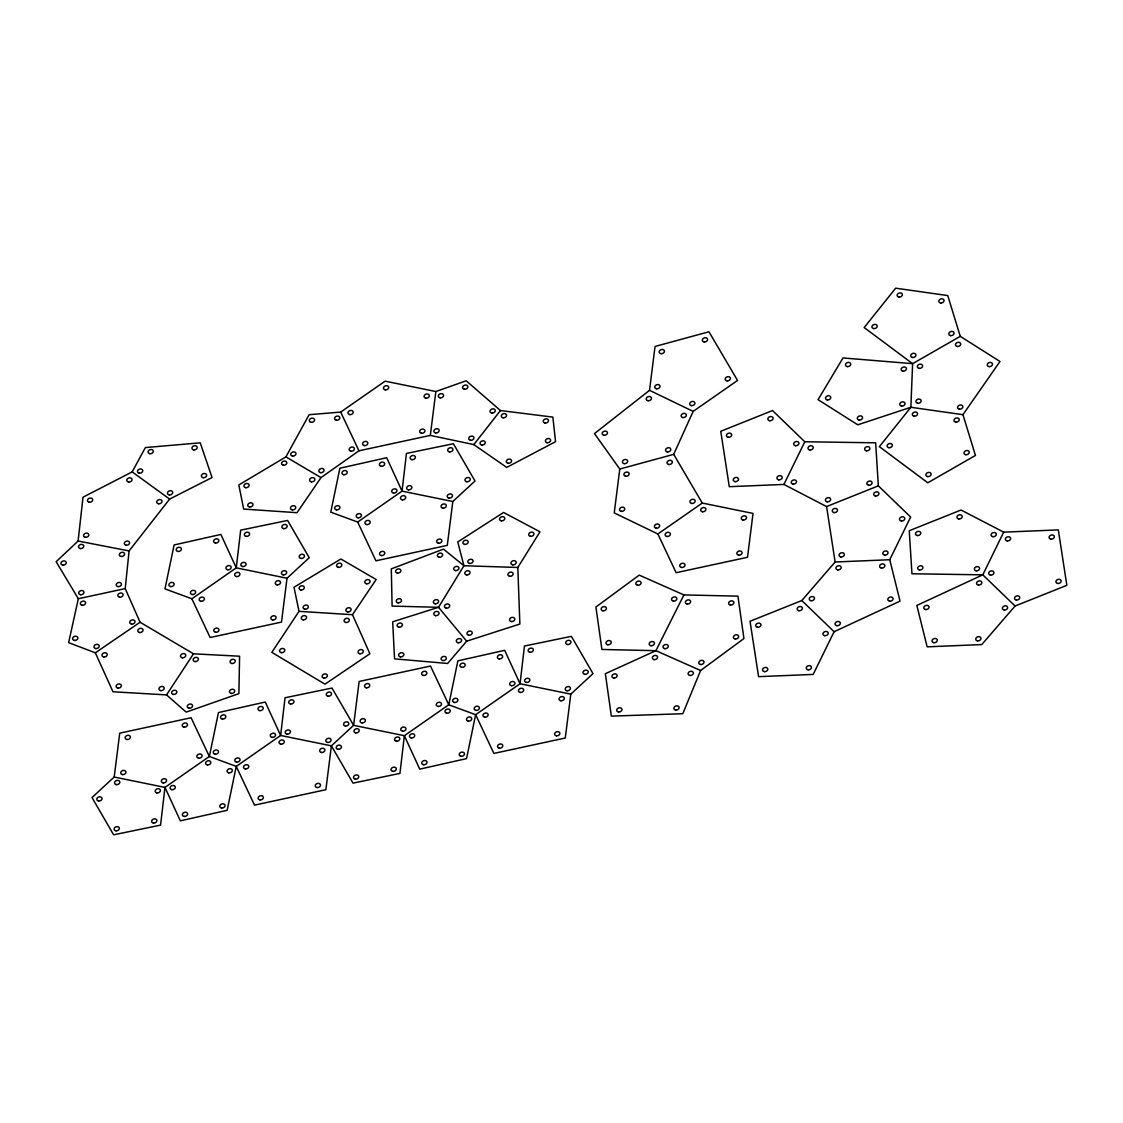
<?xml version="1.0" encoding="UTF-8"?>
<svg xmlns="http://www.w3.org/2000/svg" width="1123" height="1123" viewBox="0 0 1123 1123"><rect width="100%" height="100%" fill="white"/><g stroke="black" fill="none" stroke-linecap="round" stroke-linejoin="round"><path stroke-width="1.5" d="M125.215 588.606L129.089 550.93L169.629 499.075L212.05 477.542L200.231 442.827L145.386 447.572L132.163 471.899L83.018 497.194L78.105 541.033L56.15 561.711L78.343 598.727L68.629 642.637L95.329 652.814L113.002 691.768L166.541 694.898L186.179 712.122L238.89 693.635L239.592 656.225L193.493 653.811L140.08 622.24L125.215 588.606L78.343 598.727M114.209 777.032L119.726 733.165L191.092 717.751L209.355 756.481L236.251 766.391L254.514 805.121L325.881 789.708L331.397 745.84L353.605 725.332L359.135 681.464L430.502 666.051L448.765 704.781L475.647 714.691L493.909 753.421L565.276 738.008L570.807 694.14L593 673.632L571.382 636.348L524.455 646.048L520.047 683.767L475.647 714.691L466.536 758.615L419.735 769.143L404.364 735.705L353.605 725.332L331.973 688.048L285.045 697.762L280.638 735.467L236.251 766.391L227.141 810.315L180.34 820.843L164.969 787.405L114.209 777.032L92.002 797.541L113.634 834.824L160.561 825.11L164.969 787.405L209.355 756.481L218.466 712.558L265.267 702.029L280.638 735.467L331.397 745.84L353.029 783.124L399.956 773.41L404.364 735.705L448.765 704.781L457.875 660.857L504.676 650.329L520.047 683.767L570.807 694.14M287.025 578.233L281.494 622.1L210.127 637.513L191.879 598.784L164.983 588.887L174.093 544.964L220.894 534.436L236.265 567.859L287.025 578.233L309.232 557.724L287.6 520.44L240.673 530.154L236.265 567.859L191.879 598.784M430.32 435.401L435.85 391.534L466.185 380.781L500.451 410.541L552.867 417.11L555.562 441.704L506.698 467.407L473.822 444.596L430.32 435.401L358.953 450.814L320.981 477.612L297.048 512.692L243.663 509.07L238.848 484.925L285.916 456.879L309.106 414.71L340.69 412.085L385.091 381.16L435.85 391.534M452.808 501.518L447.291 545.385L375.924 560.798L357.661 522.055L330.766 512.158L339.876 468.235L386.677 457.707L402.048 491.13L452.808 501.518L475.015 480.995L453.383 443.725L406.456 453.425L402.048 491.13L357.661 522.055M619.77 469.035L673.688 454.352L693.158 411.383L737.544 380.458L708.964 331.762L655.046 346.46L649.529 390.327L594.488 433.576L619.77 469.035L614.239 512.916L657.867 533.972L676.13 572.702L747.497 557.289L753.028 513.422L702.268 503.048L657.867 533.972M700.598 670.487L682.798 713.723L611.361 716.123L605.353 673.702L655.916 650.68L683.907 594.923L737.923 596.145L743.931 638.566L700.598 670.487L655.916 650.68L601.914 649.459L595.906 607.024L639.226 575.116L683.907 594.923M804.812 441.76L772.526 410.555L720.755 431.288L729.29 486.694L783.91 484.434L804.812 441.76L875.645 442.813L878.34 485.852L910.641 517.043L889.739 559.731L900.042 601.128L834.094 631.73L813.192 674.418L758.572 676.664L750.038 621.258L801.808 600.538L835.119 561.991L889.739 559.731M1003.695 532.148L982.793 574.836L916.845 605.437L927.149 646.834L981.769 644.574L1015.08 606.027L1066.85 585.308L1058.315 529.902L1003.695 532.148L961.021 510.01L909.251 530.73L911.96 573.769L982.793 574.836L1015.08 606.027M517.815 567.466L539.981 531.811L503.567 512.467L457.763 541.946L463.925 565.739L438.517 607.304L392.685 621.791L394.552 658.864L447.642 663.468L466.663 641.177L519.865 624.051L517.815 567.466L463.925 565.739L443.501 549.119L391.295 568.87L392.109 606.097L438.517 607.304L466.663 641.177M166.541 694.898L193.493 653.811M299.013 611.347L271.822 652.365L324.982 684.174L369.888 653.754L352.482 614.702L376.163 579.524L340.887 559.001L294.001 587.259L299.013 611.347L352.482 614.702M962.944 414.682L999.989 361.48L960.263 336.339L947.756 295.574L895.677 288.176L864.177 327.551L912.606 363.67L910.865 407.284L879.365 446.659L927.795 482.792L975.452 455.447L962.944 414.682L910.865 407.284L857.79 424.803L818.049 399.662L843.008 357.956L912.606 363.67L960.263 336.339M473.822 444.596L500.451 410.541M95.329 652.814L140.08 622.24M783.91 484.434L826.584 506.571L878.34 485.852M78.105 541.033L129.089 550.93M649.529 390.327L693.158 411.383M285.916 456.879L320.981 477.612M132.163 471.899L169.629 499.075M801.808 600.538L834.094 631.73M673.688 454.352L702.268 503.048M340.69 412.085L358.953 450.814M826.584 506.571L835.119 561.991M118.069 586.613A2.681 2.049 -17 0 0 121.41 583.763A2.681 2.049 -17 0 0 117.059 583.216A2.681 2.049 -17 0 0 118.069 586.613M80.575 594.713A2.681 2.049 -17 0 0 83.916 591.863A2.681 2.049 -17 0 0 79.565 591.316A2.681 2.049 -17 0 0 80.575 594.713M62.818 565.094A2.681 2.049 -17 0 0 66.173 562.244A2.681 2.049 -17 0 0 61.807 561.697A2.681 2.049 -17 0 0 62.818 565.094M80.365 548.557A2.681 2.049 -17 0 0 83.72 545.708A2.681 2.049 -17 0 0 79.368 545.16A2.681 2.049 -17 0 0 80.365 548.557M121.158 556.475A2.681 2.049 -17 0 0 124.513 553.611A2.681 2.049 -17 0 0 120.161 553.077A2.681 2.049 -17 0 0 121.158 556.475M231.871 663.482A2.681 2.049 -17 0 0 235.226 660.633A2.681 2.049 -17 0 0 230.875 660.085A2.681 2.049 -17 0 0 231.871 663.482M231.324 693.424A2.681 2.049 -17 0 0 234.679 690.561A2.681 2.049 -17 0 0 230.313 690.027A2.681 2.049 -17 0 0 231.324 693.424M189.141 708.22A2.681 2.049 -17 0 0 192.496 705.356A2.681 2.049 -17 0 0 188.145 704.809A2.681 2.049 -17 0 0 189.141 708.22M173.433 694.435A2.681 2.049 -17 0 0 176.788 691.586A2.681 2.049 -17 0 0 172.423 691.038A2.681 2.049 -17 0 0 173.433 694.435M194.995 661.559A2.681 2.049 -17 0 0 198.35 658.71A2.681 2.049 -17 0 0 193.984 658.162A2.681 2.049 -17 0 0 194.995 661.559M126.169 545.231A2.681 2.049 -17 0 0 129.524 542.381A2.681 2.049 -17 0 0 125.158 541.833A2.681 2.049 -17 0 0 126.169 545.231M85.376 537.313A2.681 2.049 -17 0 0 88.731 534.464A2.681 2.049 -17 0 0 84.365 533.916A2.681 2.049 -17 0 0 85.376 537.313M89.307 502.248A2.681 2.049 -17 0 0 92.662 499.398A2.681 2.049 -17 0 0 88.296 498.851A2.681 2.049 -17 0 0 89.307 502.248M128.626 482.006A2.681 2.049 -17 0 0 131.981 479.156A2.681 2.049 -17 0 0 127.615 478.609A2.681 2.049 -17 0 0 128.626 482.006M158.61 503.75A2.681 2.049 -17 0 0 161.965 500.9A2.681 2.049 -17 0 0 157.599 500.353A2.681 2.049 -17 0 0 158.61 503.75M131.588 624.079A2.681 2.049 -17 0 0 134.942 621.23A2.681 2.049 -17 0 0 130.577 620.682A2.681 2.049 -17 0 0 131.588 624.079M95.778 648.533A2.681 2.049 -17 0 0 99.133 645.683A2.681 2.049 -17 0 0 94.781 645.135A2.681 2.049 -17 0 0 95.778 648.533M74.427 640.405A2.681 2.049 -17 0 0 77.782 637.541A2.681 2.049 -17 0 0 73.416 637.008A2.681 2.049 -17 0 0 74.427 640.405M82.19 605.269A2.681 2.049 -17 0 0 85.545 602.419A2.681 2.049 -17 0 0 81.193 601.872A2.681 2.049 -17 0 0 82.19 605.269M119.684 597.169A2.681 2.049 -17 0 0 123.039 594.32A2.681 2.049 -17 0 0 118.687 593.772A2.681 2.049 -17 0 0 119.684 597.169M182.347 657.755A2.681 2.049 -17 0 0 185.702 654.891A2.681 2.049 -17 0 0 181.336 654.358A2.681 2.049 -17 0 0 182.347 657.755M160.786 690.631A2.681 2.049 -17 0 0 164.14 687.767A2.681 2.049 -17 0 0 159.775 687.234A2.681 2.049 -17 0 0 160.786 690.631M117.957 688.118A2.681 2.049 -17 0 0 121.312 685.269A2.681 2.049 -17 0 0 116.96 684.721A2.681 2.049 -17 0 0 117.957 688.118M103.821 656.955A2.681 2.049 -17 0 0 107.176 654.105A2.681 2.049 -17 0 0 102.811 653.558A2.681 2.049 -17 0 0 103.821 656.955M139.617 632.502A2.681 2.049 -17 0 0 142.972 629.638A2.681 2.049 -17 0 0 138.62 629.105A2.681 2.049 -17 0 0 139.617 632.502M139.322 473.162A2.681 2.049 -17 0 0 142.677 470.298A2.681 2.049 -17 0 0 138.311 469.751A2.681 2.049 -17 0 0 139.322 473.162M149.906 453.692A2.681 2.049 -17 0 0 153.261 450.842A2.681 2.049 -17 0 0 148.91 450.295A2.681 2.049 -17 0 0 149.906 453.692M193.788 449.902A2.681 2.049 -17 0 0 197.143 447.052A2.681 2.049 -17 0 0 192.777 446.505A2.681 2.049 -17 0 0 193.788 449.902M203.235 477.682A2.681 2.049 -17 0 0 206.59 474.818A2.681 2.049 -17 0 0 202.224 474.271A2.681 2.049 -17 0 0 203.235 477.682M169.306 494.906A2.681 2.049 -17 0 0 172.661 492.042A2.681 2.049 -17 0 0 168.296 491.495A2.681 2.049 -17 0 0 169.306 494.906M435.738 432.916A2.681 2.049 -17 0 0 439.093 430.067A2.681 2.049 -17 0 0 434.727 429.519A2.681 2.049 -17 0 0 435.738 432.916M440.16 397.823A2.681 2.049 -17 0 0 443.515 394.973A2.681 2.049 -17 0 0 439.149 394.426A2.681 2.049 -17 0 0 440.16 397.823M464.431 389.218A2.681 2.049 -17 0 0 467.786 386.368A2.681 2.049 -17 0 0 463.42 385.821A2.681 2.049 -17 0 0 464.431 389.218M491.846 413.025A2.681 2.049 -17 0 0 495.201 410.176A2.681 2.049 -17 0 0 490.849 409.628A2.681 2.049 -17 0 0 491.846 413.025M470.551 440.272A2.681 2.049 -17 0 0 473.892 437.423A2.681 2.049 -17 0 0 469.54 436.875A2.681 2.049 -17 0 0 470.551 440.272M508.143 463.266A2.681 2.049 -17 0 0 511.498 460.416A2.681 2.049 -17 0 0 507.147 459.869A2.681 2.049 -17 0 0 508.143 463.266M481.851 445.017A2.681 2.049 -17 0 0 485.206 442.167A2.681 2.049 -17 0 0 480.855 441.62A2.681 2.049 -17 0 0 481.851 445.017M503.16 417.77A2.681 2.049 -17 0 0 506.515 414.92A2.681 2.049 -17 0 0 502.149 414.373A2.681 2.049 -17 0 0 503.16 417.77M545.076 423.02A2.681 2.049 -17 0 0 548.431 420.17A2.681 2.049 -17 0 0 544.079 419.623A2.681 2.049 -17 0 0 545.076 423.02M547.238 442.701A2.681 2.049 -17 0 0 550.593 439.851A2.681 2.049 -17 0 0 546.241 439.304A2.681 2.049 -17 0 0 547.238 442.701M320.631 472.657A2.681 2.049 -17 0 0 323.986 469.793A2.681 2.049 -17 0 0 319.634 469.26A2.681 2.049 -17 0 0 320.631 472.657M292.57 456.064A2.681 2.049 -17 0 0 295.925 453.215A2.681 2.049 -17 0 0 291.573 452.667A2.681 2.049 -17 0 0 292.57 456.064M311.127 422.332A2.681 2.049 -17 0 0 314.482 419.483A2.681 2.049 -17 0 0 310.116 418.935A2.681 2.049 -17 0 0 311.127 422.332M336.395 420.241A2.681 2.049 -17 0 0 339.75 417.377A2.681 2.049 -17 0 0 335.398 416.844A2.681 2.049 -17 0 0 336.395 420.241M351.008 451.221A2.681 2.049 -17 0 0 354.363 448.372A2.681 2.049 -17 0 0 349.997 447.824A2.681 2.049 -17 0 0 351.008 451.221M292.317 509.884A2.681 2.049 -17 0 0 295.672 507.02A2.681 2.049 -17 0 0 291.306 506.487A2.681 2.049 -17 0 0 292.317 509.884M249.601 506.978A2.681 2.049 -17 0 0 252.956 504.129A2.681 2.049 -17 0 0 248.604 503.581A2.681 2.049 -17 0 0 249.601 506.978M245.755 487.677A2.681 2.049 -17 0 0 249.095 484.813A2.681 2.049 -17 0 0 244.744 484.266A2.681 2.049 -17 0 0 245.755 487.677M283.403 465.231A2.681 2.049 -17 0 0 286.758 462.381A2.681 2.049 -17 0 0 282.406 461.834A2.681 2.049 -17 0 0 283.403 465.231M311.464 481.809A2.681 2.049 -17 0 0 314.819 478.959A2.681 2.049 -17 0 0 310.453 478.412A2.681 2.049 -17 0 0 311.464 481.809M364.414 445.578A2.681 2.049 -17 0 0 367.768 442.729A2.681 2.049 -17 0 0 363.417 442.181A2.681 2.049 -17 0 0 364.414 445.578M349.8 414.598A2.681 2.049 -17 0 0 353.155 411.734A2.681 2.049 -17 0 0 348.804 411.2A2.681 2.049 -17 0 0 349.8 414.598M385.315 389.849A2.681 2.049 -17 0 0 388.67 387A2.681 2.049 -17 0 0 384.319 386.452A2.681 2.049 -17 0 0 385.315 389.849M425.926 398.16A2.681 2.049 -17 0 0 429.281 395.296A2.681 2.049 -17 0 0 424.929 394.749A2.681 2.049 -17 0 0 425.926 398.16M421.504 433.253A2.681 2.049 -17 0 0 424.859 430.39A2.681 2.049 -17 0 0 420.507 429.842A2.681 2.049 -17 0 0 421.504 433.253M366.772 524.567A2.681 2.049 -17 0 0 370.127 521.718A2.681 2.049 -17 0 0 365.775 521.17A2.681 2.049 -17 0 0 366.772 524.567M402.287 499.833A2.681 2.049 -17 0 0 405.642 496.97A2.681 2.049 -17 0 0 401.29 496.436A2.681 2.049 -17 0 0 402.287 499.833M442.897 508.129A2.681 2.049 -17 0 0 446.252 505.28A2.681 2.049 -17 0 0 441.901 504.732A2.681 2.049 -17 0 0 442.897 508.129M438.475 543.223A2.681 2.049 -17 0 0 441.83 540.374A2.681 2.049 -17 0 0 437.479 539.826A2.681 2.049 -17 0 0 438.475 543.223M381.385 555.548A2.681 2.049 -17 0 0 384.74 552.698A2.681 2.049 -17 0 0 380.374 552.151A2.681 2.049 -17 0 0 381.385 555.548M336.507 509.856A2.681 2.049 -17 0 0 339.862 507.006A2.681 2.049 -17 0 0 335.51 506.459A2.681 2.049 -17 0 0 336.507 509.856M343.806 474.72A2.681 2.049 -17 0 0 347.161 471.871A2.681 2.049 -17 0 0 342.796 471.323A2.681 2.049 -17 0 0 343.806 474.72M381.244 466.298A2.681 2.049 -17 0 0 384.599 463.448A2.681 2.049 -17 0 0 380.234 462.901A2.681 2.049 -17 0 0 381.244 466.298M393.541 493.039A2.681 2.049 -17 0 0 396.896 490.19A2.681 2.049 -17 0 0 392.545 489.642A2.681 2.049 -17 0 0 393.541 493.039M358.026 517.787A2.681 2.049 -17 0 0 361.381 514.938A2.681 2.049 -17 0 0 357.03 514.39A2.681 2.049 -17 0 0 358.026 517.787M411.973 459.658A2.681 2.049 -17 0 0 415.328 456.808A2.681 2.049 -17 0 0 410.976 456.261A2.681 2.049 -17 0 0 411.973 459.658M449.523 451.895A2.681 2.049 -17 0 0 452.878 449.032A2.681 2.049 -17 0 0 448.512 448.498A2.681 2.049 -17 0 0 449.523 451.895M466.817 481.725A2.681 2.049 -17 0 0 470.172 478.861A2.681 2.049 -17 0 0 465.82 478.314A2.681 2.049 -17 0 0 466.817 481.725M449.06 498.121A2.681 2.049 -17 0 0 452.415 495.271A2.681 2.049 -17 0 0 448.049 494.724A2.681 2.049 -17 0 0 449.06 498.121M408.449 489.825A2.681 2.049 -17 0 0 411.804 486.975A2.681 2.049 -17 0 0 407.452 486.427A2.681 2.049 -17 0 0 408.449 489.825M215.097 754.193A2.681 2.049 -17 0 0 218.452 751.329A2.681 2.049 -17 0 0 214.1 750.796A2.681 2.049 -17 0 0 215.097 754.193M222.396 719.057A2.681 2.049 -17 0 0 225.751 716.193A2.681 2.049 -17 0 0 221.385 715.646A2.681 2.049 -17 0 0 222.396 719.057M259.834 710.62A2.681 2.049 -17 0 0 263.189 707.771A2.681 2.049 -17 0 0 258.823 707.223A2.681 2.049 -17 0 0 259.834 710.62M272.131 737.376A2.681 2.049 -17 0 0 275.486 734.526A2.681 2.049 -17 0 0 271.12 733.979A2.681 2.049 -17 0 0 272.131 737.376M236.616 762.11A2.681 2.049 -17 0 0 239.971 759.26A2.681 2.049 -17 0 0 235.605 758.713A2.681 2.049 -17 0 0 236.616 762.11M317.065 787.546A2.681 2.049 -17 0 0 320.42 784.696A2.681 2.049 -17 0 0 316.054 784.149A2.681 2.049 -17 0 0 317.065 787.546M259.974 799.885A2.681 2.049 -17 0 0 263.329 797.021A2.681 2.049 -17 0 0 258.964 796.488A2.681 2.049 -17 0 0 259.974 799.885M245.361 768.904A2.681 2.049 -17 0 0 248.716 766.04A2.681 2.049 -17 0 0 244.365 765.493A2.681 2.049 -17 0 0 245.361 768.904M280.876 744.156A2.681 2.049 -17 0 0 284.231 741.306A2.681 2.049 -17 0 0 279.88 740.759A2.681 2.049 -17 0 0 280.876 744.156M321.487 752.452A2.681 2.049 -17 0 0 324.842 749.603A2.681 2.049 -17 0 0 320.476 749.055A2.681 2.049 -17 0 0 321.487 752.452M122.547 774.589A2.681 2.049 -17 0 0 125.902 771.726A2.681 2.049 -17 0 0 121.551 771.192A2.681 2.049 -17 0 0 122.547 774.589M126.983 739.495A2.681 2.049 -17 0 0 130.324 736.632A2.681 2.049 -17 0 0 125.973 736.084A2.681 2.049 -17 0 0 126.983 739.495M184.074 727.157A2.681 2.049 -17 0 0 187.429 724.307A2.681 2.049 -17 0 0 183.063 723.759A2.681 2.049 -17 0 0 184.074 727.157M198.673 758.151A2.681 2.049 -17 0 0 202.028 755.288A2.681 2.049 -17 0 0 197.676 754.74A2.681 2.049 -17 0 0 198.673 758.151M163.158 782.885A2.681 2.049 -17 0 0 166.513 780.036A2.681 2.049 -17 0 0 162.161 779.488A2.681 2.049 -17 0 0 163.158 782.885M153.472 823.061A2.681 2.049 -17 0 0 156.827 820.197A2.681 2.049 -17 0 0 152.475 819.65A2.681 2.049 -17 0 0 153.472 823.061M115.936 830.823A2.681 2.049 -17 0 0 119.291 827.974A2.681 2.049 -17 0 0 114.925 827.426A2.681 2.049 -17 0 0 115.936 830.823M98.627 800.994A2.681 2.049 -17 0 0 101.982 798.144A2.681 2.049 -17 0 0 97.631 797.597A2.681 2.049 -17 0 0 98.627 800.994M116.399 784.584A2.681 2.049 -17 0 0 119.754 781.734A2.681 2.049 -17 0 0 115.388 781.187A2.681 2.049 -17 0 0 116.399 784.584M156.995 792.894A2.681 2.049 -17 0 0 160.35 790.03A2.681 2.049 -17 0 0 155.999 789.483A2.681 2.049 -17 0 0 156.995 792.894M287.039 734.161A2.681 2.049 -17 0 0 290.394 731.298A2.681 2.049 -17 0 0 286.028 730.75A2.681 2.049 -17 0 0 287.039 734.161M290.562 703.995A2.681 2.049 -17 0 0 293.917 701.131A2.681 2.049 -17 0 0 289.566 700.584A2.681 2.049 -17 0 0 290.562 703.995M328.098 696.218A2.681 2.049 -17 0 0 331.453 693.368A2.681 2.049 -17 0 0 327.102 692.821A2.681 2.049 -17 0 0 328.098 696.218M345.407 726.048A2.681 2.049 -17 0 0 348.762 723.198A2.681 2.049 -17 0 0 344.41 722.65A2.681 2.049 -17 0 0 345.407 726.048M327.649 742.457A2.681 2.049 -17 0 0 331.004 739.594A2.681 2.049 -17 0 0 326.639 739.06A2.681 2.049 -17 0 0 327.649 742.457M221.652 807.999A2.681 2.049 -17 0 0 225.007 805.135A2.681 2.049 -17 0 0 220.641 804.587A2.681 2.049 -17 0 0 221.652 807.999M184.214 816.421A2.681 2.049 -17 0 0 187.555 813.557A2.681 2.049 -17 0 0 183.203 813.024A2.681 2.049 -17 0 0 184.214 816.421M171.903 789.666A2.681 2.049 -17 0 0 175.258 786.816A2.681 2.049 -17 0 0 170.907 786.268A2.681 2.049 -17 0 0 171.903 789.666M207.418 764.931A2.681 2.049 -17 0 0 210.773 762.068A2.681 2.049 -17 0 0 206.421 761.534A2.681 2.049 -17 0 0 207.418 764.931M228.938 772.849A2.681 2.049 -17 0 0 232.293 769.999A2.681 2.049 -17 0 0 227.941 769.452A2.681 2.049 -17 0 0 228.938 772.849M392.882 771.347A2.681 2.049 -17 0 0 396.237 768.497A2.681 2.049 -17 0 0 391.871 767.95A2.681 2.049 -17 0 0 392.882 771.347M355.331 779.123A2.681 2.049 -17 0 0 358.686 776.26A2.681 2.049 -17 0 0 354.335 775.726A2.681 2.049 -17 0 0 355.331 779.123M338.037 749.294A2.681 2.049 -17 0 0 341.392 746.444A2.681 2.049 -17 0 0 337.026 745.897A2.681 2.049 -17 0 0 338.037 749.294M355.794 732.884A2.681 2.049 -17 0 0 359.149 730.034A2.681 2.049 -17 0 0 354.798 729.487A2.681 2.049 -17 0 0 355.794 732.884M396.405 741.18A2.681 2.049 -17 0 0 399.76 738.33A2.681 2.049 -17 0 0 395.394 737.783A2.681 2.049 -17 0 0 396.405 741.18M526.434 682.447A2.681 2.049 -17 0 0 529.789 679.597A2.681 2.049 -17 0 0 525.438 679.05A2.681 2.049 -17 0 0 526.434 682.447M529.958 652.281A2.681 2.049 -17 0 0 533.313 649.431A2.681 2.049 -17 0 0 528.961 648.883A2.681 2.049 -17 0 0 529.958 652.281M567.508 644.518A2.681 2.049 -17 0 0 570.863 641.668A2.681 2.049 -17 0 0 566.497 641.121A2.681 2.049 -17 0 0 567.508 644.518M584.802 674.347A2.681 2.049 -17 0 0 588.157 671.484A2.681 2.049 -17 0 0 583.806 670.936A2.681 2.049 -17 0 0 584.802 674.347M567.045 690.743A2.681 2.049 -17 0 0 570.4 687.894A2.681 2.049 -17 0 0 566.048 687.346A2.681 2.049 -17 0 0 567.045 690.743M556.461 735.846A2.681 2.049 -17 0 0 559.816 732.996A2.681 2.049 -17 0 0 555.464 732.449A2.681 2.049 -17 0 0 556.461 735.846M499.37 748.185A2.681 2.049 -17 0 0 502.725 745.321A2.681 2.049 -17 0 0 498.373 744.774A2.681 2.049 -17 0 0 499.37 748.185M484.757 717.19A2.681 2.049 -17 0 0 488.112 714.34A2.681 2.049 -17 0 0 483.76 713.793A2.681 2.049 -17 0 0 484.757 717.19M520.272 692.456A2.681 2.049 -17 0 0 523.627 689.592A2.681 2.049 -17 0 0 519.275 689.059A2.681 2.049 -17 0 0 520.272 692.456M560.882 700.752A2.681 2.049 -17 0 0 564.237 697.902A2.681 2.049 -17 0 0 559.886 697.355A2.681 2.049 -17 0 0 560.882 700.752M461.048 756.284A2.681 2.049 -17 0 0 464.403 753.435A2.681 2.049 -17 0 0 460.051 752.887A2.681 2.049 -17 0 0 461.048 756.284M423.61 764.707A2.681 2.049 -17 0 0 426.965 761.857A2.681 2.049 -17 0 0 422.599 761.31A2.681 2.049 -17 0 0 423.61 764.707M411.313 737.965A2.681 2.049 -17 0 0 414.668 735.116A2.681 2.049 -17 0 0 410.302 734.568A2.681 2.049 -17 0 0 411.313 737.965M446.828 713.231A2.681 2.049 -17 0 0 450.183 710.368A2.681 2.049 -17 0 0 445.817 709.82A2.681 2.049 -17 0 0 446.828 713.231M468.333 721.148A2.681 2.049 -17 0 0 471.688 718.299A2.681 2.049 -17 0 0 467.336 717.751A2.681 2.049 -17 0 0 468.333 721.148M454.506 702.479A2.681 2.049 -17 0 0 457.861 699.629A2.681 2.049 -17 0 0 453.495 699.082A2.681 2.049 -17 0 0 454.506 702.479M461.792 667.343A2.681 2.049 -17 0 0 465.147 664.493A2.681 2.049 -17 0 0 460.781 663.946A2.681 2.049 -17 0 0 461.792 667.343M499.23 658.92A2.681 2.049 -17 0 0 502.585 656.071A2.681 2.049 -17 0 0 498.233 655.523A2.681 2.049 -17 0 0 499.23 658.92M511.526 685.676A2.681 2.049 -17 0 0 514.881 682.812A2.681 2.049 -17 0 0 510.53 682.265A2.681 2.049 -17 0 0 511.526 685.676M476.012 710.41A2.681 2.049 -17 0 0 479.367 707.56A2.681 2.049 -17 0 0 475.015 707.013A2.681 2.049 -17 0 0 476.012 710.41M361.957 722.875A2.681 2.049 -17 0 0 365.312 720.025A2.681 2.049 -17 0 0 360.946 719.478A2.681 2.049 -17 0 0 361.957 722.875M366.379 687.781A2.681 2.049 -17 0 0 369.734 684.932A2.681 2.049 -17 0 0 365.368 684.384A2.681 2.049 -17 0 0 366.379 687.781M423.469 675.456A2.681 2.049 -17 0 0 426.824 672.607A2.681 2.049 -17 0 0 422.459 672.059A2.681 2.049 -17 0 0 423.469 675.456M438.082 706.437A2.681 2.049 -17 0 0 441.437 703.588A2.681 2.049 -17 0 0 437.072 703.04A2.681 2.049 -17 0 0 438.082 706.437M402.567 731.185A2.681 2.049 -17 0 0 405.922 728.322A2.681 2.049 -17 0 0 401.557 727.788A2.681 2.049 -17 0 0 402.567 731.185M398.075 602.854A2.681 2.049 -17 0 0 401.43 600.005A2.681 2.049 -17 0 0 397.079 599.457A2.681 2.049 -17 0 0 398.075 602.854M397.43 573.067A2.681 2.049 -17 0 0 400.785 570.217A2.681 2.049 -17 0 0 396.433 569.67A2.681 2.049 -17 0 0 397.43 573.067M439.191 557.261A2.681 2.049 -17 0 0 442.546 554.411A2.681 2.049 -17 0 0 438.195 553.864A2.681 2.049 -17 0 0 439.191 557.261M455.531 570.568A2.681 2.049 -17 0 0 458.886 567.705A2.681 2.049 -17 0 0 454.534 567.157A2.681 2.049 -17 0 0 455.531 570.568M435.205 603.823A2.681 2.049 -17 0 0 438.56 600.959A2.681 2.049 -17 0 0 434.208 600.412A2.681 2.049 -17 0 0 435.205 603.823M442.939 660.563A2.681 2.049 -17 0 0 446.28 657.713A2.681 2.049 -17 0 0 441.929 657.166A2.681 2.049 -17 0 0 442.939 660.563M400.462 656.885A2.681 2.049 -17 0 0 403.817 654.021A2.681 2.049 -17 0 0 399.465 653.474A2.681 2.049 -17 0 0 400.462 656.885M398.96 627.224A2.681 2.049 -17 0 0 402.315 624.36A2.681 2.049 -17 0 0 397.963 623.812A2.681 2.049 -17 0 0 398.96 627.224M435.626 615.643A2.681 2.049 -17 0 0 438.981 612.779A2.681 2.049 -17 0 0 434.629 612.232A2.681 2.049 -17 0 0 435.626 615.643M458.142 642.735A2.681 2.049 -17 0 0 461.497 639.871A2.681 2.049 -17 0 0 457.145 639.338A2.681 2.049 -17 0 0 458.142 642.735M501.391 520.833A2.681 2.049 -17 0 0 504.746 517.984A2.681 2.049 -17 0 0 500.395 517.436A2.681 2.049 -17 0 0 501.391 520.833M530.519 536.317A2.681 2.049 -17 0 0 533.874 533.453A2.681 2.049 -17 0 0 529.523 532.92A2.681 2.049 -17 0 0 530.519 536.317M512.79 564.841A2.681 2.049 -17 0 0 516.145 561.977A2.681 2.049 -17 0 0 511.793 561.43A2.681 2.049 -17 0 0 512.79 564.841M469.681 563.451A2.681 2.049 -17 0 0 473.036 560.602A2.681 2.049 -17 0 0 468.684 560.054A2.681 2.049 -17 0 0 469.681 563.451M464.754 544.416A2.681 2.049 -17 0 0 468.109 541.567A2.681 2.049 -17 0 0 463.743 541.019A2.681 2.049 -17 0 0 464.754 544.416M511.386 621.552A2.681 2.049 -17 0 0 514.741 618.703A2.681 2.049 -17 0 0 510.375 618.155A2.681 2.049 -17 0 0 511.386 621.552M468.81 635.253A2.681 2.049 -17 0 0 472.165 632.403A2.681 2.049 -17 0 0 467.814 631.856A2.681 2.049 -17 0 0 468.81 635.253M446.308 608.161A2.681 2.049 -17 0 0 449.663 605.311A2.681 2.049 -17 0 0 445.298 604.764A2.681 2.049 -17 0 0 446.308 608.161M466.635 574.906A2.681 2.049 -17 0 0 469.99 572.056A2.681 2.049 -17 0 0 465.624 571.509A2.681 2.049 -17 0 0 466.635 574.906M509.744 576.296A2.681 2.049 -17 0 0 513.099 573.432A2.681 2.049 -17 0 0 508.747 572.884A2.681 2.049 -17 0 0 509.744 576.296M170.724 586.585A2.681 2.049 -17 0 0 174.079 583.735A2.681 2.049 -17 0 0 169.727 583.188A2.681 2.049 -17 0 0 170.724 586.585M178.01 551.449A2.681 2.049 -17 0 0 181.364 548.6A2.681 2.049 -17 0 0 177.013 548.052A2.681 2.049 -17 0 0 178.01 551.449M215.462 543.027A2.681 2.049 -17 0 0 218.803 540.177A2.681 2.049 -17 0 0 214.451 539.63A2.681 2.049 -17 0 0 215.462 543.027M227.758 569.768A2.681 2.049 -17 0 0 231.113 566.918A2.681 2.049 -17 0 0 226.748 566.371A2.681 2.049 -17 0 0 227.758 569.768M192.244 594.516A2.681 2.049 -17 0 0 195.599 591.653A2.681 2.049 -17 0 0 191.233 591.119A2.681 2.049 -17 0 0 192.244 594.516M272.692 619.952A2.681 2.049 -17 0 0 276.047 617.103A2.681 2.049 -17 0 0 271.682 616.555A2.681 2.049 -17 0 0 272.692 619.952M215.588 632.277A2.681 2.049 -17 0 0 218.943 629.427A2.681 2.049 -17 0 0 214.591 628.88A2.681 2.049 -17 0 0 215.588 632.277M200.989 601.296A2.681 2.049 -17 0 0 204.344 598.447A2.681 2.049 -17 0 0 199.978 597.899A2.681 2.049 -17 0 0 200.989 601.296M236.504 576.562A2.681 2.049 -17 0 0 239.859 573.699A2.681 2.049 -17 0 0 235.493 573.151A2.681 2.049 -17 0 0 236.504 576.562M277.114 584.858A2.681 2.049 -17 0 0 280.469 581.995A2.681 2.049 -17 0 0 276.104 581.461A2.681 2.049 -17 0 0 277.114 584.858M301.034 558.44A2.681 2.049 -17 0 0 304.389 555.59A2.681 2.049 -17 0 0 300.023 555.043A2.681 2.049 -17 0 0 301.034 558.44M283.263 574.85A2.681 2.049 -17 0 0 286.618 572A2.681 2.049 -17 0 0 282.266 571.453A2.681 2.049 -17 0 0 283.263 574.85M242.666 566.554A2.681 2.049 -17 0 0 246.021 563.704A2.681 2.049 -17 0 0 241.656 563.156A2.681 2.049 -17 0 0 242.666 566.554M246.19 536.387A2.681 2.049 -17 0 0 249.545 533.537A2.681 2.049 -17 0 0 245.179 532.99A2.681 2.049 -17 0 0 246.19 536.387M283.726 528.624A2.681 2.049 -17 0 0 287.081 525.761A2.681 2.049 -17 0 0 282.729 525.213A2.681 2.049 -17 0 0 283.726 528.624M300.908 589.968A2.681 2.049 -17 0 0 304.263 587.104A2.681 2.049 -17 0 0 299.911 586.571A2.681 2.049 -17 0 0 300.908 589.968M338.43 567.354A2.681 2.049 -17 0 0 341.785 564.504A2.681 2.049 -17 0 0 337.419 563.957A2.681 2.049 -17 0 0 338.43 567.354M366.645 583.778A2.681 2.049 -17 0 0 370 580.928A2.681 2.049 -17 0 0 365.635 580.38A2.681 2.049 -17 0 0 366.645 583.778M347.695 611.923A2.681 2.049 -17 0 0 351.05 609.059A2.681 2.049 -17 0 0 346.698 608.512A2.681 2.049 -17 0 0 347.695 611.923M304.923 609.242A2.681 2.049 -17 0 0 308.278 606.392A2.681 2.049 -17 0 0 303.926 605.844A2.681 2.049 -17 0 0 304.923 609.242M323.929 678.081A2.681 2.049 -17 0 0 327.284 675.218A2.681 2.049 -17 0 0 322.933 674.684A2.681 2.049 -17 0 0 323.929 678.081M281.396 652.631A2.681 2.049 -17 0 0 284.751 649.782A2.681 2.049 -17 0 0 280.399 649.234A2.681 2.049 -17 0 0 281.396 652.631M303.154 619.826A2.681 2.049 -17 0 0 306.509 616.962A2.681 2.049 -17 0 0 302.143 616.415A2.681 2.049 -17 0 0 303.154 619.826M345.926 622.493A2.681 2.049 -17 0 0 349.281 619.643A2.681 2.049 -17 0 0 344.915 619.096A2.681 2.049 -17 0 0 345.926 622.493M359.865 653.74A2.681 2.049 -17 0 0 363.22 650.891A2.681 2.049 -17 0 0 358.855 650.343A2.681 2.049 -17 0 0 359.865 653.74M673.421 601.114A2.681 2.049 -17 0 0 676.776 598.25A2.681 2.049 -17 0 0 672.41 597.703A2.681 2.049 -17 0 0 673.421 601.114M651.031 645.711A2.681 2.049 -17 0 0 654.386 642.861A2.681 2.049 -17 0 0 650.02 642.314A2.681 2.049 -17 0 0 651.031 645.711M607.824 644.728A2.681 2.049 -17 0 0 611.179 641.879A2.681 2.049 -17 0 0 606.813 641.331A2.681 2.049 -17 0 0 607.824 644.728M603.009 610.786A2.681 2.049 -17 0 0 606.364 607.936A2.681 2.049 -17 0 0 602.012 607.389A2.681 2.049 -17 0 0 603.009 610.786M637.682 585.265A2.681 2.049 -17 0 0 641.036 582.402A2.681 2.049 -17 0 0 636.671 581.868A2.681 2.049 -17 0 0 637.682 585.265M730.441 605.03A2.681 2.049 -17 0 0 733.796 602.181A2.681 2.049 -17 0 0 729.445 601.633A2.681 2.049 -17 0 0 730.441 605.03M735.256 638.973A2.681 2.049 -17 0 0 738.611 636.123A2.681 2.049 -17 0 0 734.245 635.576A2.681 2.049 -17 0 0 735.256 638.973M700.584 664.507A2.681 2.049 -17 0 0 703.939 661.644A2.681 2.049 -17 0 0 699.587 661.11A2.681 2.049 -17 0 0 700.584 664.507M664.844 648.659A2.681 2.049 -17 0 0 668.199 645.809A2.681 2.049 -17 0 0 663.847 645.262A2.681 2.049 -17 0 0 664.844 648.659M687.234 604.048A2.681 2.049 -17 0 0 690.589 601.198A2.681 2.049 -17 0 0 686.237 600.651A2.681 2.049 -17 0 0 687.234 604.048M675.695 710.045A2.681 2.049 -17 0 0 679.05 707.195A2.681 2.049 -17 0 0 674.698 706.648A2.681 2.049 -17 0 0 675.695 710.045M618.548 711.968A2.681 2.049 -17 0 0 621.903 709.118A2.681 2.049 -17 0 0 617.538 708.571A2.681 2.049 -17 0 0 618.548 711.968M613.734 678.025A2.681 2.049 -17 0 0 617.089 675.176A2.681 2.049 -17 0 0 612.737 674.628A2.681 2.049 -17 0 0 613.734 678.025M654.19 659.608A2.681 2.049 -17 0 0 657.545 656.758A2.681 2.049 -17 0 0 653.193 656.211A2.681 2.049 -17 0 0 654.19 659.608M689.929 675.456A2.681 2.049 -17 0 0 693.284 672.607A2.681 2.049 -17 0 0 688.932 672.059A2.681 2.049 -17 0 0 689.929 675.456M808.083 669.799A2.681 2.049 -17 0 0 811.438 666.95A2.681 2.049 -17 0 0 807.072 666.402A2.681 2.049 -17 0 0 808.083 669.799M764.384 671.61A2.681 2.049 -17 0 0 767.739 668.746A2.681 2.049 -17 0 0 763.387 668.199A2.681 2.049 -17 0 0 764.384 671.61M757.548 627.28A2.681 2.049 -17 0 0 760.903 624.416A2.681 2.049 -17 0 0 756.551 623.883A2.681 2.049 -17 0 0 757.548 627.28M798.972 610.701A2.681 2.049 -17 0 0 802.327 607.838A2.681 2.049 -17 0 0 797.962 607.304A2.681 2.049 -17 0 0 798.972 610.701M824.801 635.66A2.681 2.049 -17 0 0 828.156 632.796A2.681 2.049 -17 0 0 823.791 632.249A2.681 2.049 -17 0 0 824.801 635.66M868.669 485.22A2.681 2.049 -17 0 0 872.024 482.371A2.681 2.049 -17 0 0 867.658 481.823A2.681 2.049 -17 0 0 868.669 485.22M827.244 501.799A2.681 2.049 -17 0 0 830.599 498.949A2.681 2.049 -17 0 0 826.247 498.401A2.681 2.049 -17 0 0 827.244 501.799M793.119 484.097A2.681 2.049 -17 0 0 796.474 481.234A2.681 2.049 -17 0 0 792.108 480.7A2.681 2.049 -17 0 0 793.119 484.097M809.837 449.944A2.681 2.049 -17 0 0 813.192 447.094A2.681 2.049 -17 0 0 808.827 446.547A2.681 2.049 -17 0 0 809.837 449.944M866.493 450.8A2.681 2.049 -17 0 0 869.848 447.937A2.681 2.049 -17 0 0 865.496 447.403A2.681 2.049 -17 0 0 866.493 450.8M901.348 520.974A2.681 2.049 -17 0 0 904.703 518.124A2.681 2.049 -17 0 0 900.337 517.577A2.681 2.049 -17 0 0 901.348 520.974M884.615 555.113A2.681 2.049 -17 0 0 887.97 552.263A2.681 2.049 -17 0 0 883.619 551.716A2.681 2.049 -17 0 0 884.615 555.113M840.93 556.924A2.681 2.049 -17 0 0 844.285 554.074A2.681 2.049 -17 0 0 839.92 553.527A2.681 2.049 -17 0 0 840.93 556.924M834.094 512.593A2.681 2.049 -17 0 0 837.449 509.744A2.681 2.049 -17 0 0 833.098 509.196A2.681 2.049 -17 0 0 834.094 512.593M875.505 496.015A2.681 2.049 -17 0 0 878.86 493.165A2.681 2.049 -17 0 0 874.508 492.618A2.681 2.049 -17 0 0 875.505 496.015M889.683 601.198A2.681 2.049 -17 0 0 893.038 598.334A2.681 2.049 -17 0 0 888.686 597.787A2.681 2.049 -17 0 0 889.683 601.198M836.93 625.679A2.681 2.049 -17 0 0 840.285 622.816A2.681 2.049 -17 0 0 835.919 622.268A2.681 2.049 -17 0 0 836.93 625.679M811.087 600.721A2.681 2.049 -17 0 0 814.442 597.857A2.681 2.049 -17 0 0 810.09 597.324A2.681 2.049 -17 0 0 811.087 600.721M837.744 569.88A2.681 2.049 -17 0 0 841.099 567.031A2.681 2.049 -17 0 0 836.747 566.483A2.681 2.049 -17 0 0 837.744 569.88M881.443 568.07A2.681 2.049 -17 0 0 884.798 565.22A2.681 2.049 -17 0 0 880.432 564.672A2.681 2.049 -17 0 0 881.443 568.07M735.102 481.627A2.681 2.049 -17 0 0 738.457 478.777A2.681 2.049 -17 0 0 734.105 478.23A2.681 2.049 -17 0 0 735.102 481.627M728.265 437.296A2.681 2.049 -17 0 0 731.62 434.447A2.681 2.049 -17 0 0 727.269 433.899A2.681 2.049 -17 0 0 728.265 437.296M769.676 420.718A2.681 2.049 -17 0 0 773.031 417.868A2.681 2.049 -17 0 0 768.679 417.321A2.681 2.049 -17 0 0 769.676 420.718M795.519 445.677A2.681 2.049 -17 0 0 798.874 442.827A2.681 2.049 -17 0 0 794.508 442.28A2.681 2.049 -17 0 0 795.519 445.677M778.8 479.83A2.681 2.049 -17 0 0 782.141 476.966A2.681 2.049 -17 0 0 777.79 476.419A2.681 2.049 -17 0 0 778.8 479.83M859.137 420.058A2.681 2.049 -17 0 0 862.492 417.209A2.681 2.049 -17 0 0 858.14 416.661A2.681 2.049 -17 0 0 859.137 420.058M827.356 399.942A2.681 2.049 -17 0 0 830.711 397.093A2.681 2.049 -17 0 0 826.346 396.545A2.681 2.049 -17 0 0 827.356 399.942M847.318 366.589A2.681 2.049 -17 0 0 850.673 363.726A2.681 2.049 -17 0 0 846.307 363.192A2.681 2.049 -17 0 0 847.318 366.589M903.004 371.166A2.681 2.049 -17 0 0 906.345 368.302A2.681 2.049 -17 0 0 901.994 367.754A2.681 2.049 -17 0 0 903.004 371.166M901.601 406.049A2.681 2.049 -17 0 0 904.956 403.185A2.681 2.049 -17 0 0 900.604 402.652A2.681 2.049 -17 0 0 901.601 406.049M965.836 454.717A2.681 2.049 -17 0 0 969.191 451.867A2.681 2.049 -17 0 0 964.825 451.32A2.681 2.049 -17 0 0 965.836 454.717M927.71 476.587A2.681 2.049 -17 0 0 931.065 473.738A2.681 2.049 -17 0 0 926.714 473.19A2.681 2.049 -17 0 0 927.71 476.587M888.967 447.684A2.681 2.049 -17 0 0 892.322 444.834A2.681 2.049 -17 0 0 887.956 444.287A2.681 2.049 -17 0 0 888.967 447.684M914.164 416.184A2.681 2.049 -17 0 0 917.519 413.334A2.681 2.049 -17 0 0 913.167 412.787A2.681 2.049 -17 0 0 914.164 416.184M955.827 422.108A2.681 2.049 -17 0 0 959.182 419.258A2.681 2.049 -17 0 0 954.831 418.711A2.681 2.049 -17 0 0 955.827 422.108M873.778 328.576A2.681 2.049 -17 0 0 877.133 325.726A2.681 2.049 -17 0 0 872.768 325.179A2.681 2.049 -17 0 0 873.778 328.576M898.976 297.076A2.681 2.049 -17 0 0 902.33 294.226A2.681 2.049 -17 0 0 897.979 293.679A2.681 2.049 -17 0 0 898.976 297.076M940.639 302.999A2.681 2.049 -17 0 0 943.994 300.15A2.681 2.049 -17 0 0 939.642 299.602A2.681 2.049 -17 0 0 940.639 302.999M950.648 335.609A2.681 2.049 -17 0 0 954.003 332.759A2.681 2.049 -17 0 0 949.637 332.211A2.681 2.049 -17 0 0 950.648 335.609M912.522 357.479A2.681 2.049 -17 0 0 915.877 354.629A2.681 2.049 -17 0 0 911.525 354.082A2.681 2.049 -17 0 0 912.522 357.479M917.772 403.255A2.681 2.049 -17 0 0 921.127 400.392A2.681 2.049 -17 0 0 916.775 399.844A2.681 2.049 -17 0 0 917.772 403.255M919.175 368.358A2.681 2.049 -17 0 0 922.53 365.508A2.681 2.049 -17 0 0 918.165 364.961A2.681 2.049 -17 0 0 919.175 368.358M957.287 346.488A2.681 2.049 -17 0 0 960.642 343.638A2.681 2.049 -17 0 0 956.291 343.091A2.681 2.049 -17 0 0 957.287 346.488M989.082 366.603A2.681 2.049 -17 0 0 992.437 363.754A2.681 2.049 -17 0 0 988.072 363.206A2.681 2.049 -17 0 0 989.082 366.603M959.435 409.179A2.681 2.049 -17 0 0 962.79 406.315A2.681 2.049 -17 0 0 958.438 405.768A2.681 2.049 -17 0 0 959.435 409.179M667.399 451.909A2.681 2.049 -17 0 0 670.754 449.06A2.681 2.049 -17 0 0 666.388 448.512A2.681 2.049 -17 0 0 667.399 451.909M624.262 463.659A2.681 2.049 -17 0 0 627.617 460.809A2.681 2.049 -17 0 0 623.251 460.262A2.681 2.049 -17 0 0 624.262 463.659M604.034 435.289A2.681 2.049 -17 0 0 607.389 432.439A2.681 2.049 -17 0 0 603.023 431.892A2.681 2.049 -17 0 0 604.034 435.289M648.055 400.7A2.681 2.049 -17 0 0 651.41 397.837A2.681 2.049 -17 0 0 647.059 397.289A2.681 2.049 -17 0 0 648.055 400.7M682.966 417.545A2.681 2.049 -17 0 0 686.321 414.682A2.681 2.049 -17 0 0 681.956 414.148A2.681 2.049 -17 0 0 682.966 417.545M656.604 388.769A2.681 2.049 -17 0 0 659.959 385.905A2.681 2.049 -17 0 0 655.607 385.371A2.681 2.049 -17 0 0 656.604 388.769M661.026 353.675A2.681 2.049 -17 0 0 664.381 350.811A2.681 2.049 -17 0 0 660.029 350.264A2.681 2.049 -17 0 0 661.026 353.675M704.163 341.911A2.681 2.049 -17 0 0 707.518 339.062A2.681 2.049 -17 0 0 703.152 338.514A2.681 2.049 -17 0 0 704.163 341.911M727.016 380.865A2.681 2.049 -17 0 0 730.371 378.016A2.681 2.049 -17 0 0 726.02 377.468A2.681 2.049 -17 0 0 727.016 380.865M691.501 405.614A2.681 2.049 -17 0 0 694.856 402.764A2.681 2.049 -17 0 0 690.505 402.216A2.681 2.049 -17 0 0 691.501 405.614M691.74 503.455A2.681 2.049 -17 0 0 695.095 500.591A2.681 2.049 -17 0 0 690.743 500.058A2.681 2.049 -17 0 0 691.74 503.455M656.225 528.189A2.681 2.049 -17 0 0 659.58 525.339A2.681 2.049 -17 0 0 655.228 524.792A2.681 2.049 -17 0 0 656.225 528.189M621.328 511.344A2.681 2.049 -17 0 0 624.683 508.494A2.681 2.049 -17 0 0 620.317 507.947A2.681 2.049 -17 0 0 621.328 511.344M625.75 476.25A2.681 2.049 -17 0 0 629.105 473.401A2.681 2.049 -17 0 0 624.739 472.853A2.681 2.049 -17 0 0 625.75 476.25M668.887 464.501A2.681 2.049 -17 0 0 672.242 461.637A2.681 2.049 -17 0 0 667.876 461.09A2.681 2.049 -17 0 0 668.887 464.501M743.103 520.033A2.681 2.049 -17 0 0 746.458 517.184A2.681 2.049 -17 0 0 742.106 516.636A2.681 2.049 -17 0 0 743.103 520.033M738.681 555.127A2.681 2.049 -17 0 0 742.036 552.277A2.681 2.049 -17 0 0 737.685 551.73A2.681 2.049 -17 0 0 738.681 555.127M681.591 567.466A2.681 2.049 -17 0 0 684.946 564.602A2.681 2.049 -17 0 0 680.594 564.055A2.681 2.049 -17 0 0 681.591 567.466M666.992 536.471A2.681 2.049 -17 0 0 670.347 533.622A2.681 2.049 -17 0 0 665.981 533.074A2.681 2.049 -17 0 0 666.992 536.471M702.507 511.737A2.681 2.049 -17 0 0 705.862 508.887A2.681 2.049 -17 0 0 701.496 508.34A2.681 2.049 -17 0 0 702.507 511.737M1016.357 600.033A2.681 2.049 -17 0 0 1019.698 597.183A2.681 2.049 -17 0 0 1015.346 596.636A2.681 2.049 -17 0 0 1016.357 600.033M990.514 575.088A2.681 2.049 -17 0 0 993.869 572.225A2.681 2.049 -17 0 0 989.517 571.677A2.681 2.049 -17 0 0 990.514 575.088M1007.233 540.935A2.681 2.049 -17 0 0 1010.588 538.085A2.681 2.049 -17 0 0 1006.236 537.538A2.681 2.049 -17 0 0 1007.233 540.935M1050.931 539.138A2.681 2.049 -17 0 0 1054.286 536.275A2.681 2.049 -17 0 0 1049.935 535.727A2.681 2.049 -17 0 0 1050.931 539.138M1057.768 583.455A2.681 2.049 -17 0 0 1061.123 580.605A2.681 2.049 -17 0 0 1056.757 580.058A2.681 2.049 -17 0 0 1057.768 583.455M919.54 569.965A2.681 2.049 -17 0 0 922.895 567.115A2.681 2.049 -17 0 0 918.53 566.568A2.681 2.049 -17 0 0 919.54 569.965M917.365 535.531A2.681 2.049 -17 0 0 920.72 532.681A2.681 2.049 -17 0 0 916.368 532.134A2.681 2.049 -17 0 0 917.365 535.531M958.789 518.952A2.681 2.049 -17 0 0 962.144 516.103A2.681 2.049 -17 0 0 957.779 515.555A2.681 2.049 -17 0 0 958.789 518.952M992.914 536.668A2.681 2.049 -17 0 0 996.269 533.818A2.681 2.049 -17 0 0 991.918 533.271A2.681 2.049 -17 0 0 992.914 536.668M976.196 570.807A2.681 2.049 -17 0 0 979.551 567.957A2.681 2.049 -17 0 0 975.199 567.41A2.681 2.049 -17 0 0 976.196 570.807M977.572 640.854A2.681 2.049 -17 0 0 980.926 638.004A2.681 2.049 -17 0 0 976.575 637.457A2.681 2.049 -17 0 0 977.572 640.854M933.887 642.665A2.681 2.049 -17 0 0 937.242 639.801A2.681 2.049 -17 0 0 932.876 639.254A2.681 2.049 -17 0 0 933.887 642.665M925.633 609.536A2.681 2.049 -17 0 0 928.988 606.687A2.681 2.049 -17 0 0 924.636 606.139A2.681 2.049 -17 0 0 925.633 609.536M978.4 585.055A2.681 2.049 -17 0 0 981.755 582.205A2.681 2.049 -17 0 0 977.389 581.658A2.681 2.049 -17 0 0 978.4 585.055M1004.229 610.014A2.681 2.049 -17 0 0 1007.584 607.164A2.681 2.049 -17 0 0 1003.218 606.617A2.681 2.049 -17 0 0 1004.229 610.014"/></g></svg>
